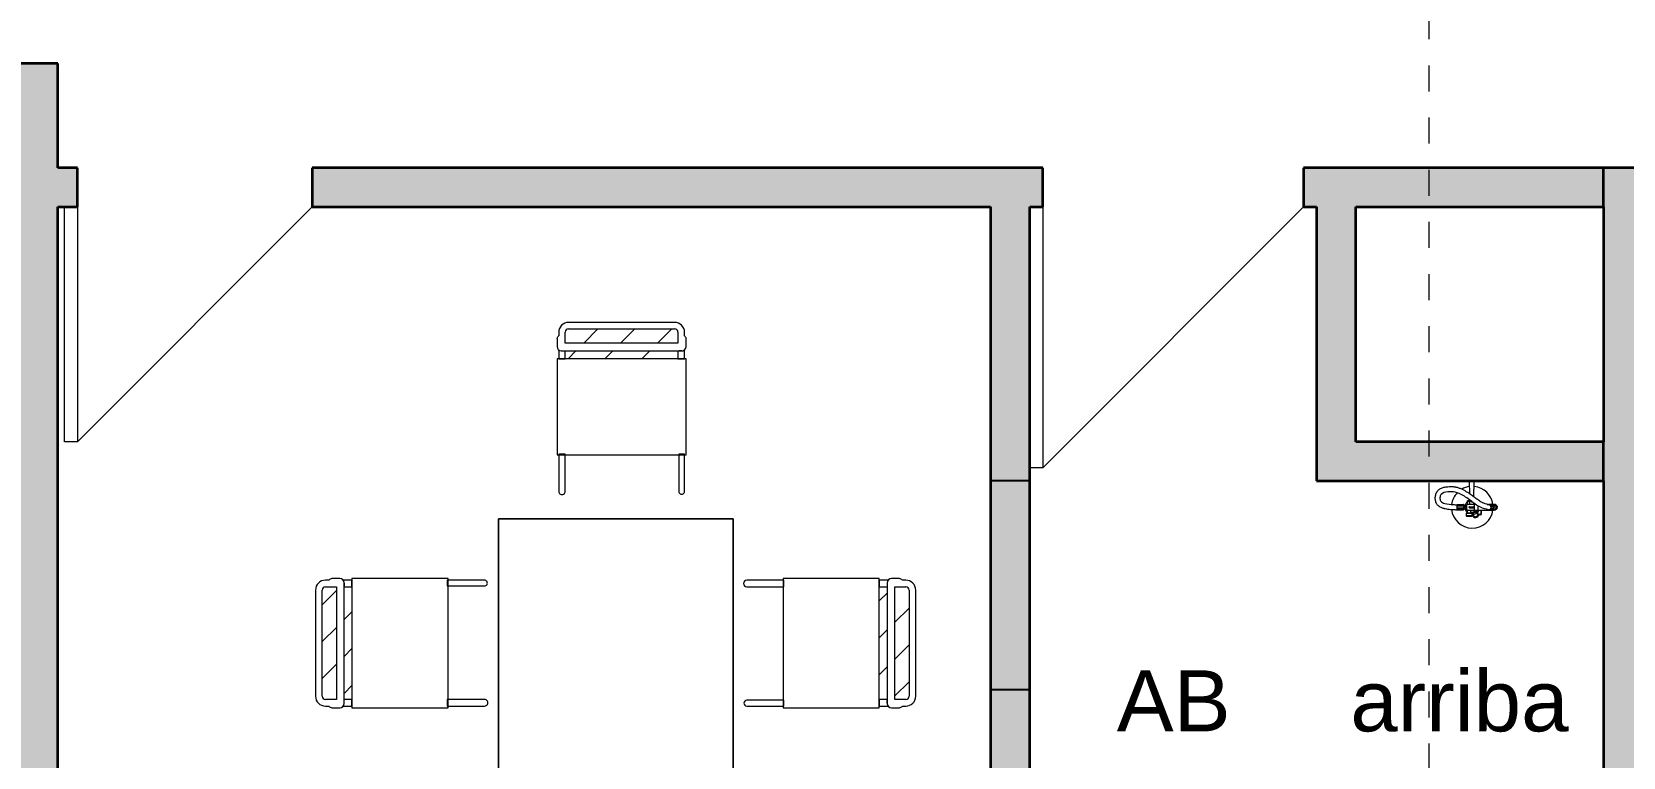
# Model space of a CAD drawing. Header units: metres. Extents: x 42 to 294, y -52 to 32.
# Drawn here: x 140.43 to 146.53, y 16.55 to 19.33 of the extents above; entities that cross this region are included whole.
import ezdxf

# ---------------------------------------------------------------- set-up
doc = ezdxf.new("R2010")
doc.units = ezdxf.units.M
doc.header["$LTSCALE"] = 0.15
doc.linetypes.add('Trazo punto', pattern=[0.015875, 0.00635, -0.004763, 0, -0.004763])
for name, color, linetype, lineweight in [('A-----SYP', 6, 'Continuous', 50), ('A-DETLGEM', 3, 'Continuous', 9), ('A-DOORSYM', 1, 'Continuous', 9), ('A-FLORPAM', 8, 'Continuous', 9), ('A-FLORSTM', 2, 'Continuous', 9), ('A-WALL', 2, 'Continuous', 30), ('I-DETLFUM', 2, 'Continuous', 9)]:
    doc.layers.add(name, color=color, linetype=linetype, lineweight=lineweight)
doc.layers.add('Hatch', color=8, linetype='Continuous')
doc.layers.add('MUROS', color=11, linetype='Continuous')
doc.styles.get("Standard").update_dxf_attribs({"font": 'arial.ttf', "height": 0.15})
pattern_1 = [(45, (138.45949, 14.04981), (-0.0707107, 0.0707107), [])]

# ---------------------------------------------------------------- blocks, each defined once
blk = doc.blocks.new('Puerta de 1 hoja - 90 x 210 cm-71-02 Primer piso')
at = {"layer": 'A-DOORSYM', "lineweight": 13}
for p, q in [((0.7169, 0.975), (-0.1831, 0.075)), ((0.7169, 0.975), (-0.1831, 0.075)), ((0.7169, 0.075), (0.7169, 0.975))]:
    blk.add_line(p, q, dxfattribs=at)
blk = doc.blocks.new('Puerta de 1 hoja - 100 x 210 cm-67-02 Primer piso')
at = {"layer": 'A-DOORSYM', "lineweight": 13}
for p, q in [((0.7669, 1.075), (-0.2331, 0.075)), ((0.7669, 1.075), (-0.2331, 0.075)), ((0.7669, 0.075), (0.7669, 1.075))]:
    blk.add_line(p, q, dxfattribs=at)
blk = doc.blocks.new('Table - Dining _1_ - 900 x 1800mm-78-02 Primer piso')
at = {"layer": 'I-DETLFUM'}
for p, q in [((0.9183, 0.5452), (-0.8817, 0.5452)), ((-0.8817, 0.5452), (-0.8817, -0.3548)), ((-0.8817, -0.3548), (-0.8817, 0.5452)), ((-0.8817, 0.5452), (0.9183, 0.5452)), ((0.9183, -0.3548), (0.9183, 0.5452)), ((0.9183, 0.5452), (0.9183, -0.3548)), ((-0.8817, -0.3548), (0.9183, -0.3548)), ((0.9183, -0.3548), (-0.8817, -0.3548))]:
    blk.add_line(p, q, dxfattribs=at)
blk = doc.blocks.new('Chair - Kinder - Chair - Kinder-105-02 Primer piso')
at = {"layer": 'I-DETLFUM'}
for p, q in [((-0.2516, 0.3459), (-0.2516, 0.2032)), ((-0.2295, 0.2032), (-0.2295, 0.3459)), ((0.2056, 0.3459), (0.2056, 0.2032)), ((0.231, 0.2032), (0.231, 0.3459)), ((0.2374, 0.2062), (-0.2579, 0.2062)), ((-0.2579, 0.2062), (-0.2579, -0.1621)), ((-0.2516, 0.2032), (-0.2295, 0.2032)), ((0.2056, 0.2032), (0.231, 0.2032)), ((0.2374, -0.1621), (0.2374, 0.2062)), ((-0.2579, -0.1621), (0.2374, -0.1621)), ((-0.2262, -0.1621), (-0.2516, -0.1621)), ((-0.2516, -0.1621), (-0.2516, -0.196)), ((-0.2262, -0.1922), (-0.2262, -0.1621)), ((0.231, -0.1621), (0.2056, -0.1621)), ((0.2056, -0.1621), (0.2056, -0.1922)), ((0.231, -0.196), (0.231, -0.1621)), ((-0.2579, -0.2093), (-0.2579, -0.2391)), ((0.2209, -0.1922), (-0.2414, -0.1922)), ((-0.2407, -0.1921), (-0.2306, -0.1922)), ((-0.2262, -0.222), (0.2056, -0.222)), ((-0.2262, -0.2637), (-0.2262, -0.222)), ((0.2056, -0.222), (0.2056, -0.2637)), ((0.2374, -0.2391), (0.2374, -0.2093)), ((-0.2516, -0.2504), (-0.2516, -0.2637)), ((0.1929, -0.2764), (-0.2135, -0.2764)), ((-0.2135, -0.3018), (0.1929, -0.3018)), ((0.231, -0.2637), (0.231, -0.2504))]:
    blk.add_line(p, q, dxfattribs=at)
for centre, radius, start, end in [((-0.2405, 0.3459), 0.0111, 360, 180), ((0.2183, 0.3459), 0.0127, 360, 180), ((-0.2408, -0.2093), 0.0171, 92.12676, 180), ((-0.239, -0.2359), 0.0192, 189.54628, 229.07642), ((-0.2408, -0.2093), 0.0171, 89.54652, 128.9719), ((0.2203, -0.2093), 0.0171, 360, 87.87324), ((0.2203, -0.2093), 0.0171, 51.0281, 87.87324), ((0.2185, -0.2359), 0.0192, 310.92358, 350.45372), ((-0.2135, -0.2637), 0.0381, 180, 270), ((-0.2135, -0.2637), 0.0127, 180, 270), ((0.1929, -0.2637), 0.0381, 270, 360), ((0.1929, -0.2637), 0.0127, 270, 360)]:
    blk.add_arc(centre, radius, start, end, dxfattribs=at)
blk = doc.blocks.new('Chair - Kinder - Chair - Kinder-111-02 Primer piso')
at = {"layer": 'I-DETLFUM'}
for p, q in [((-0.2516, 0.3459), (-0.2516, 0.2032)), ((-0.2295, 0.2032), (-0.2295, 0.3459)), ((0.2056, 0.3459), (0.2056, 0.2032)), ((0.231, 0.2032), (0.231, 0.3459)), ((0.2374, 0.2062), (-0.2579, 0.2062)), ((-0.2579, 0.2062), (-0.2579, -0.1621)), ((-0.2516, 0.2032), (-0.2295, 0.2032)), ((0.2056, 0.2032), (0.231, 0.2032)), ((0.2374, -0.1621), (0.2374, 0.2062)), ((-0.2579, -0.1621), (0.2374, -0.1621)), ((-0.2262, -0.1621), (-0.2516, -0.1621)), ((-0.2516, -0.1621), (-0.2516, -0.196)), ((-0.2262, -0.1922), (-0.2262, -0.1621)), ((0.231, -0.1621), (0.2056, -0.1621)), ((0.2056, -0.1621), (0.2056, -0.1922)), ((0.231, -0.196), (0.231, -0.1621)), ((-0.2579, -0.2093), (-0.2579, -0.2391)), ((0.2209, -0.1922), (-0.2414, -0.1922)), ((-0.2407, -0.1921), (-0.2306, -0.1922)), ((-0.2262, -0.222), (0.2056, -0.222)), ((-0.2262, -0.2637), (-0.2262, -0.222)), ((0.2056, -0.222), (0.2056, -0.2637)), ((0.2374, -0.2391), (0.2374, -0.2093)), ((-0.2516, -0.2504), (-0.2516, -0.2637)), ((0.1929, -0.2764), (-0.2135, -0.2764)), ((-0.2135, -0.3018), (0.1929, -0.3018)), ((0.231, -0.2637), (0.231, -0.2504))]:
    blk.add_line(p, q, dxfattribs=at)
for centre, radius, start, end in [((-0.2405, 0.3459), 0.0111, 360, 180), ((0.2183, 0.3459), 0.0127, 360, 180), ((-0.2408, -0.2093), 0.0171, 92.12676, 180), ((-0.239, -0.2359), 0.0192, 189.54628, 229.07642), ((-0.2408, -0.2093), 0.0171, 89.54652, 128.9719), ((0.2203, -0.2093), 0.0171, 360, 87.87324), ((0.2203, -0.2093), 0.0171, 51.0281, 87.87324), ((0.2185, -0.2359), 0.0192, 310.92358, 350.45372), ((-0.2135, -0.2637), 0.0381, 180, 270), ((-0.2135, -0.2637), 0.0127, 180, 270), ((0.1929, -0.2637), 0.0381, 270, 360), ((0.1929, -0.2637), 0.0127, 270, 360)]:
    blk.add_arc(centre, radius, start, end, dxfattribs=at)
blk = doc.blocks.new('Extintor Planta - Extintor Planta-127-02 Primer piso')
at = {"layer": 'A-DETLGEM'}
for p, q in [((-0.0325, 0), (0.0325, 0)), ((-0.0325, -0.0025), (-0.0325, 0)), ((0.0325, 0), (0.0325, -0.0025)), ((-0.011, -0.0025), (-0.0325, -0.0025)), ((-0.008, -0.0504), (-0.009, -0.0045)), ((0.0078, -0.0617), (0.009, -0.0045)), ((0.0325, -0.0025), (0.011, -0.0025)), ((-0.0563, -0.0905), (-0.0333, -0.0905)), ((-0.0563, -0.1125), (-0.0563, -0.0905)), ((-0.0316, -0.0915), (-0.0563, -0.0915)), ((-0.0316, -0.1115), (-0.0563, -0.1115)), ((-0.0333, -0.1125), (-0.0563, -0.1125)), ((-0.0326, -0.0945), (-0.055, -0.0945)), ((-0.0326, -0.097), (-0.055, -0.097)), ((-0.0326, -0.106), (-0.055, -0.106)), ((-0.0326, -0.1085), (-0.055, -0.1085)), ((-0.0328, -0.0975), (-0.0548, -0.0975)), ((-0.0328, -0.1055), (-0.0548, -0.1055)), ((-0.0313, -0.1105), (-0.0313, -0.0925)), ((-0.0238, -0.0937), (-0.0308, -0.0937)), ((-0.0308, -0.0937), (-0.0308, -0.1093)), ((-0.0308, -0.1093), (-0.0308, -0.0937)), ((-0.0238, -0.1093), (-0.0308, -0.1093)), ((-0.0245, -0.1015), (-0.0301, -0.1015)), ((-0.0238, -0.093), (-0.0194, -0.093)), ((-0.0238, -0.11), (-0.0238, -0.093)), ((-0.0238, -0.0937), (-0.0238, -0.1093)), ((-0.0238, -0.1093), (-0.0238, -0.0937)), ((-0.0238, -0.0937), (-0.0238, -0.1093)), ((-0.0238, -0.1093), (-0.0238, -0.0937)), ((-0.0194, -0.11), (-0.0238, -0.11)), ((-0.0194, -0.1105), (-0.0194, -0.0925)), ((-0.0174, -0.0776), (-0.0165, -0.0771)), ((-0.0174, -0.0792), (-0.0174, -0.0776)), ((-0.0165, -0.0798), (-0.0174, -0.0792)), ((-0.0174, -0.0798), (-0.0075, -0.0798)), ((-0.0174, -0.0905), (-0.0174, -0.0798)), ((0.0148, -0.0905), (-0.0174, -0.0905)), ((-0.0174, -0.1125), (0.0851, -0.1125)), ((-0.0174, -0.1238), (-0.0174, -0.1125)), ((-0.0075, -0.0771), (-0.0165, -0.0771)), ((-0.0165, -0.0771), (-0.0075, -0.0771)), ((-0.0075, -0.0798), (-0.0165, -0.0798)), ((-0.0139, -0.0792), (-0.0139, -0.0776)), ((-0.0139, -0.0776), (-0.0139, -0.0792)), ((-0.0094, -0.0995), (0.0056, -0.0995)), ((-0.0094, -0.1005), (0.0056, -0.1)), ((-0.0094, -0.1025), (0.0056, -0.103)), ((-0.0094, -0.1035), (0.0056, -0.1035)), ((-0.0075, -0.0905), (-0.0075, -0.0741)), ((-0.0034, -0.1238), (-0.0034, -0.1125)), ((0.0075, -0.0905), (0.0075, -0.0852)), ((0.0098, -0.1105), (0.0098, -0.0925)), ((0.0108, -0.1125), (0.0108, -0.116)), ((0.0142, -0.1125), (0.0142, -0.1171)), ((0.0242, -0.1105), (0.0242, -0.0965)), ((0.0337, -0.1128), (0.0337, -0.1125)), ((0.0592, -0.0905), (0.0851, -0.0905)), ((0.0669, -0.091), (0.0772, -0.091)), ((0.0669, -0.112), (0.0772, -0.112)), ((0.0779, -0.0914), (0.0676, -0.0914)), ((0.0779, -0.1116), (0.0676, -0.1116)), ((0.0678, -0.0922), (0.0781, -0.0923)), ((0.0678, -0.1108), (0.0781, -0.1107)), ((0.0828, -0.095), (0.0726, -0.095)), ((0.0828, -0.108), (0.0726, -0.108)), ((0.0734, -0.0954), (0.0836, -0.0954)), ((0.0734, -0.1076), (0.0836, -0.1076)), ((0.0739, -0.0983), (0.0842, -0.0983)), ((0.0739, -0.1047), (0.0842, -0.1047)), ((0.0743, -0.0971), (0.0846, -0.0971)), ((0.0743, -0.1059), (0.0846, -0.1059)), ((-0.0209, -0.1238), (-0.0224, -0.1253)), ((0.0016, -0.1253), (-0.0224, -0.1253)), ((-0.0224, -0.1253), (-0.0224, -0.1343)), ((-0.0224, -0.1343), (-0.0209, -0.1358)), ((0.0016, -0.1343), (-0.0224, -0.1343)), ((0.0001, -0.1238), (-0.0209, -0.1238)), ((-0.0209, -0.1358), (0.0001, -0.1358)), ((0.0016, -0.1253), (0.0001, -0.1238)), ((0.0001, -0.1358), (0.0016, -0.1343)), ((0.0016, -0.1343), (0.0016, -0.1253)), ((0.0216, -0.1287), (0.0273, -0.1287)), ((0.0216, -0.1297), (0.0273, -0.1297))]:
    blk.add_line(p, q, dxfattribs=at)
blk.add_circle((0.0139, -0.129), 0.0086, dxfattribs=at)
for centre, radius, start, end in [((0.0016, -0.1015), 0.08, 135.91437, 172.29826), ((0.0016, -0.1015), 0.08, 97.61081, 120.16496), ((-0.011, -0.0045), 0.002, 0, 90), ((0.011, -0.0045), 0.002, 90, 180), ((0.0016, -0.1015), 0.08, 7.90321, 84.6893), ((0.0016, -0.1015), 0.08, 185.95335, 352.09679), ((-0.055, -0.0958), 0.00125, 87.75339, 272.24661), ((-0.0548, -0.096), 0.0015, 180, 270), ((-0.0548, -0.107), 0.0015, 90, 180), ((-0.055, -0.1073), 0.00125, 87.75339, 272.24661), ((-0.0333, -0.0925), 0.002, 0, 90), ((-0.0333, -0.1105), 0.002, 270, 0), ((-0.0328, -0.096), 0.0015, 270, 2.30822), ((-0.0328, -0.107), 0.0015, 0, 90), ((-0.0325, -0.0958), 0.00125, 267.75339, 92.24661), ((-0.0325, -0.1073), 0.00125, 267.75339, 92.24661), ((-0.0195, -0.0976), 0.0113, 159.74219, 200.25781), ((-0.0195, -0.1054), 0.0113, 159.74219, 200.25781), ((0.0016, -0.1015), 0.028, 132.79494, 163.81763), ((0.0016, -0.1015), 0.028, 196.18237, 227.20506), ((-0.035, -0.0976), 0.0113, 339.74219, 20.25781), ((-0.035, -0.1054), 0.0113, 339.74219, 20.25781), ((-0.0174, -0.0925), 0.002, 90, 180), ((-0.0174, -0.1105), 0.002, 180, 270), ((-0.0157, -0.0802), 0.0031, 55.61575, 124.38425), ((-0.0157, -0.0767), 0.0031, 235.61575, 304.38425), ((-0.0104, -0.0886), 0.0116, 75.47752, 107.58795), ((-0.0104, -0.0682), 0.0116, 252.41205, 284.52248), ((0.0016, -0.1015), 0.028, 108.97913, 119.09236), ((-0.0094, -0.1015), 0.002, 90, 270), ((-0.0094, -0.1015), 0.001, 90, 270), ((0, -0.0755), 0.005, 185.0996, 281.54574), ((0, -0.0755), 0.004, 199.64687, 266.97711), ((0.0016, -0.1015), 0.019, 254.74248, 283.42704), ((0.0016, -0.1015), 0.02, 255.52249, 279.10302), ((0.0139, -0.129), 0.012, 111.60433, 356.64344), ((0.0056, -0.1015), 0.002, 270, 90), ((0.0056, -0.1015), 0.0015, 270, 90), ((0.0088, -0.116), 0.002, 291.60433, 0), ((0.0139, -0.129), 0.012, 1.42063, 102.95651), ((0.0016, -0.1015), 0.019, 311.38399, 324.62346), ((0.0016, -0.1015), 0.02, 308.90619, 326.63299), ((0.0016, -0.1015), 0.028, 317.56832, 336.83856), ((0.0648, -0.1015), 0.0097, 240.30005, 93.69668), ((0.0651, -0.092), 0.001, 95.19641, 167.3578), ((0.0651, -0.111), 0.001, 192.6422, 264.80359), ((0.0643, -0.1015), 0.0095, 270, 85.82208), ((0.066, -0.1015), 0.0105, 84.80359, 95.19641), ((0.066, -0.1015), 0.0105, 264.80359, 275.19641), ((0.0668, -0.092), 0.001, 348.76126, 84.80359), ((0.0668, -0.111), 0.001, 275.19641, 11.23874), ((0.0725, -0.096), 0.001, 35.19641, 116.59998), ((0.0725, -0.107), 0.001, 243.40002, 324.80359), ((0.0648, -0.1015), 0.0105, 24.80359, 35.19641), ((0.0648, -0.1015), 0.0105, 324.80359, 335.19641), ((0.0734, -0.0975), 0.001, 303.40002, 24.80359), ((0.0734, -0.1055), 0.001, 335.19641, 56.59998), ((0.0771, -0.092), 0.001, 348.76126, 84.80359), ((0.0771, -0.111), 0.001, 275.19641, 11.23874), ((0.075, -0.1015), 0.0097, 41.87775, 71.72902), ((0.075, -0.1015), 0.0097, 288.27098, 318.12225), ((0.079, -0.1015), 0.008, 283.18213, 76.81787), ((0.0817, -0.1015), 0.011, 270, 90), ((0.0828, -0.096), 0.001, 35.19641, 91.71701), ((0.0828, -0.107), 0.001, 268.28299, 324.80359), ((0.075, -0.1015), 0.0105, 24.80359, 35.19641), ((0.075, -0.1015), 0.0105, 324.80359, 335.19641), ((0.0837, -0.0975), 0.001, 303.40002, 24.80359), ((0.075, -0.1015), 0.0097, 360, 18.95301), ((0.075, -0.1015), 0.0097, 341.04699, 0), ((0.0837, -0.1055), 0.001, 335.19641, 56.59998), ((0.079, -0.1015), 0.007, 323.92595, 36.07405), ((0.0851, -0.1015), 0.011, 270, 90), ((0.0915, -0.1015), 0.007, 289.66397, 70.33603), ((0.0016, -0.1015), 0.028, 270, 270.66605), ((0.0016, -0.1015), 0.028, 277.64174, 310.59263), ((0.0216, -0.1292), 0.0005, 90, 270)]:
    blk.add_arc(centre, radius, start, end, dxfattribs=at)
blk.add_ellipse((0.0116, -0.119), major_axis=(-0.00015, 0.00169), ratio=0.811951, dxfattribs=at)
for points, knots in [([(0.0686, -0.0926), (0.0645, -0.0916), (0.0605, -0.0906), (0.0531, -0.0886), (0.0496, -0.0875), (0.045, -0.0858), (0.0437, -0.0853), (0.0419, -0.0845), (0.0413, -0.0843), (0.0402, -0.0837), (0.0397, -0.0835), (0.038, -0.0826), (0.0368, -0.082), (0.0334, -0.0801), (0.0311, -0.0787), (0.0263, -0.0755), (0.0239, -0.0739), (0.0195, -0.0706), (0.0174, -0.0691), (0.0109, -0.0643), (0.0065, -0.0609), (-0.0026, -0.0543), (-0.0073, -0.051), (-0.0145, -0.0462), (-0.0168, -0.0446), (-0.0208, -0.0422), (-0.0223, -0.0412), (-0.027, -0.0385), (-0.0302, -0.0367), (-0.037, -0.0332), (-0.0405, -0.0316), (-0.0478, -0.0286), (-0.0516, -0.0273), (-0.0568, -0.0259), (-0.0579, -0.0256), (-0.0601, -0.0252), (-0.061, -0.025), (-0.0629, -0.0246), (-0.0638, -0.0245), (-0.0666, -0.0241), (-0.0684, -0.0238), (-0.074, -0.0234), (-0.0777, -0.0233), (-0.085, -0.0234), (-0.0886, -0.0236), (-0.0928, -0.024), (-0.0934, -0.0241), (-0.0946, -0.0242), (-0.0952, -0.0242), (-0.0964, -0.0244), (-0.097, -0.0244), (-0.0988, -0.0246), (-0.1001, -0.0248), (-0.1036, -0.0253), (-0.1058, -0.0257), (-0.1105, -0.0268), (-0.1129, -0.0275), (-0.1173, -0.0291), (-0.1192, -0.0299), (-0.123, -0.032), (-0.1249, -0.0332), (-0.1282, -0.0358), (-0.1297, -0.0371), (-0.1316, -0.0391), (-0.132, -0.0396), (-0.1329, -0.0406), (-0.1332, -0.0411), (-0.134, -0.0421), (-0.1343, -0.0426), (-0.1353, -0.044), (-0.1359, -0.045), (-0.1375, -0.0481), (-0.1384, -0.0502), (-0.1398, -0.0544), (-0.1404, -0.0566), (-0.1409, -0.0599), (-0.1411, -0.0611), (-0.1413, -0.0633), (-0.1414, -0.0643), (-0.1415, -0.0664), (-0.1415, -0.0674), (-0.1413, -0.0706), (-0.1411, -0.0727), (-0.1403, -0.0769), (-0.1397, -0.0791), (-0.1384, -0.0825), (-0.1379, -0.0836), (-0.1368, -0.0857), (-0.1363, -0.0867), (-0.1347, -0.0892), (-0.1336, -0.0905), (-0.1315, -0.0929), (-0.1303, -0.094), (-0.128, -0.096), (-0.1269, -0.0969), (-0.1246, -0.0985), (-0.1234, -0.0992), (-0.1204, -0.1008), (-0.1185, -0.1017), (-0.1149, -0.1032), (-0.1131, -0.1038), (-0.1107, -0.1046), (-0.1099, -0.1048), (-0.1083, -0.1053), (-0.1076, -0.1055), (-0.1053, -0.1061), (-0.1038, -0.1064), (-0.0993, -0.1074), (-0.0964, -0.1079), (-0.0895, -0.1089), (-0.0856, -0.1093), (-0.0802, -0.1097), (-0.0784, -0.1098), (-0.0756, -0.1099), (-0.0745, -0.11), (-0.0725, -0.1101), (-0.0716, -0.1102), (-0.0699, -0.1103), (-0.069, -0.1103), (-0.0664, -0.1105), (-0.0646, -0.1106), (-0.061, -0.1108), (-0.0592, -0.1109), (-0.0563, -0.111)], [0, 0, 0, 0, 12.628374, 12.628374, 25.256748, 25.256748, 30.408273, 30.408273, 32.810476, 32.810476, 35.212678, 35.212678, 40.017083, 40.017083, 49.625893, 49.625893, 59.234703, 59.234703, 67.105643, 67.105643, 83.617408, 83.617408, 100.129174, 100.129174, 107.953215, 107.953215, 112.869617, 112.869617, 122.70242, 122.70242, 132.535223, 132.535223, 142.368026, 142.368026, 145.233451, 145.233451, 147.484006, 147.484006, 149.734561, 149.734561, 154.23567, 154.23567, 163.457339, 163.457339, 172.679009, 172.679009, 174.337146, 174.337146, 175.835512, 175.835512, 177.333879, 177.333879, 180.330613, 180.330613, 185.280729, 185.280729, 190.230844, 190.230844, 193.903437, 193.903437, 197.576029, 197.576029, 200.533896, 200.533896, 201.565321, 201.565321, 202.424703, 202.424703, 203.284085, 203.284085, 205.002849, 205.002849, 208.63314, 208.63314, 212.263432, 212.263432, 214.290056, 214.290056, 216.058802, 216.058802, 217.827548, 217.827548, 221.217195, 221.217195, 224.606841, 224.606841, 226.313124, 226.313124, 227.846636, 227.846636, 230.109339, 230.109339, 232.372042, 232.372042, 234.634746, 234.634746, 236.897449, 236.897449, 240.706675, 240.706675, 244.515901, 244.515901, 246.372383, 246.372383, 248.228864, 248.228864, 251.941827, 251.941827, 259.367753, 259.367753, 269.878861, 269.878861, 274.886822, 274.886822, 278.207164, 278.207164, 280.860914, 280.860914, 283.514665, 283.514665, 288.822165, 288.822165, 294.320287, 294.320287, 294.320287, 294.320287]), ([(0.0643, -0.111), (0.0536, -0.1084), (0.0317, -0.103), (0.0008, -0.0804), (-0.0289, -0.0577), (-0.0624, -0.0415), (-0.0913, -0.0421), (-0.1178, -0.0463), (-0.1236, -0.0646), (-0.121, -0.0805), (-0.0988, -0.0897), (-0.0773, -0.0908), (-0.0613, -0.0917), (-0.0563, -0.092)], [0, 0, 0, 0, 32.609078, 67.073318, 113.150037, 146.136726, 174.512032, 201.860882, 215.093168, 227.864963, 246.335501, 279.385254, 294.320287, 294.320287, 294.320287, 294.320287]), ([(0.0273, -0.1297), (0.0273, -0.1297), (0.0273, -0.1297), (0.0273, -0.1297), (0.0273, -0.1297), (0.0315, -0.13), (0.0323, -0.1299), (0.0337, -0.1296), (0.0343, -0.1294), (0.0352, -0.1288), (0.0355, -0.1286), (0.036, -0.1281), (0.0362, -0.1278), (0.0366, -0.1271), (0.0368, -0.1268), (0.0372, -0.1255), (0.0374, -0.1245), (0.0375, -0.1229), (0.0375, -0.1223), (0.0374, -0.1204), (0.0372, -0.1192), (0.0366, -0.1161), (0.0359, -0.1143), (0.0353, -0.1125)], [0, 0, 0, 0, 0.96333, 0.96333, 2.889989, 2.889989, 5.040517, 5.040517, 6.840096, 6.840096, 7.911251, 7.911251, 8.945252, 8.945252, 9.979252, 9.979252, 12.571439, 12.571439, 14.219955, 14.219955, 17.617879, 17.617879, 23.39155, 23.39155, 23.39155, 23.39155]), ([(0.0273, -0.1287), (0.0273, -0.1287), (0.0273, -0.1287), (0.0292, -0.1285), (0.0299, -0.1285), (0.0314, -0.1284), (0.0321, -0.1283), (0.0332, -0.1281), (0.0336, -0.1279), (0.0343, -0.1275), (0.0345, -0.1273), (0.0348, -0.1269), (0.035, -0.1267), (0.0353, -0.1261), (0.0354, -0.1258), (0.0358, -0.1246), (0.0359, -0.1236), (0.0359, -0.1221), (0.0359, -0.1216), (0.0358, -0.1207), (0.0358, -0.1202), (0.0356, -0.1189), (0.0354, -0.118), (0.0347, -0.1157), (0.0342, -0.1142), (0.0337, -0.1128)], [0, 0, 0, 0, 0.961919, 0.961919, 2.885757, 2.885757, 5.037517, 5.037517, 6.837759, 6.837759, 8.074039, 8.074039, 9.310319, 9.310319, 10.5466, 10.5466, 13.362107, 13.362107, 14.759443, 14.759443, 16.156779, 16.156779, 18.95145, 18.95145, 23.688403, 23.688403, 23.688403, 23.688403])]:
    blk.add_open_spline(points, degree=3, knots=knots, dxfattribs=at)

msp = doc.modelspace()

# ---------------------------------------------------------------- hatches: boundary and pattern name
at = {"layer": 'A-FLORPAM'}
h = msp.add_hatch(dxfattribs=at)
h.set_pattern_fill('FP1_4', color=256, style=0, pattern_type=2)
h.set_pattern_definition(pattern_1)
edge = h.paths.add_edge_path(flags=0)
edge.add_line((142.4789, 18.1399), (142.9107, 18.1399))
edge.add_line((142.9107, 18.1399), (142.9107, 18.1816))
edge.add_arc((142.898, 18.1816), 0.0127, 0, 90)
edge.add_line((142.898, 18.1943), (142.4916, 18.1943))
edge.add_arc((142.4916, 18.1816), 0.0127, 90, 180)
edge.add_line((142.4789, 18.1816), (142.4789, 18.1399))
h = msp.add_hatch(dxfattribs=at)
h.set_pattern_fill('FP1_4', color=256, style=0, pattern_type=2)
h.set_pattern_definition(pattern_1)
h.paths.add_polyline_path([(142.9107, 18.08), (142.9107, 18.1101), (142.4789, 18.1101), (142.4789, 18.08)], flags=0)
h = msp.add_hatch(dxfattribs=at)
h.set_pattern_fill('FP1_4', color=256, style=0, pattern_type=2)
h.set_pattern_definition(pattern_1)
edge = h.paths.add_edge_path(flags=0)
edge.add_line((141.6014, 16.7738), (141.6014, 17.2056))
edge.add_line((141.6014, 17.2056), (141.5596, 17.2056))
edge.add_arc((141.5596, 17.1929), 0.0127, 90, 180)
edge.add_line((141.5469, 17.1929), (141.5469, 16.7865))
edge.add_arc((141.5596, 16.7865), 0.0127, 180, 270)
edge.add_line((141.5596, 16.7738), (141.6014, 16.7738))
h = msp.add_hatch(dxfattribs=at)
h.set_pattern_fill('FP1_4', color=256, style=0, pattern_type=2)
h.set_pattern_definition(pattern_1)
h.paths.add_polyline_path([(141.6612, 17.2056), (141.6312, 17.2056), (141.6312, 16.7738), (141.6612, 16.7738)], flags=0)
h = msp.add_hatch(dxfattribs=at)
h.set_pattern_fill('FP1_4', color=256, style=0, pattern_type=2)
h.set_pattern_definition(pattern_1)
h.paths.add_polyline_path([(143.6825, 16.7738), (143.7126, 16.7738), (143.7126, 17.2056), (143.6825, 17.2056)], flags=0)
h = msp.add_hatch(dxfattribs=at)
h.set_pattern_fill('FP1_4', color=256, style=0, pattern_type=2)
h.set_pattern_definition(pattern_1)
edge = h.paths.add_edge_path(flags=0)
edge.add_line((143.7424, 17.2056), (143.7424, 16.7738))
edge.add_line((143.7424, 16.7738), (143.7841, 16.7738))
edge.add_arc((143.7841, 16.7865), 0.0127, 270, 360)
edge.add_line((143.7968, 16.7865), (143.7968, 17.1929))
edge.add_arc((143.7841, 17.1929), 0.0127, 360, 450)
edge.add_line((143.7841, 17.2056), (143.7424, 17.2056))
at = {"layer": 'Hatch'}
msp.add_hatch(color=256, dxfattribs=at).paths.add_polyline_path([(149.9091, 17.1621), (149.9091, 18.6621), (149.9091, 18.8121), (149.7591, 18.8121), (149.7591, 18.6621), (149.7591, 17.1621), (148.2591, 17.1621), (148.2591, 18.6621), (148.2591, 18.8121), (148.1091, 18.8121), (148.1091, 18.6621), (148.1091, 17.1621), (146.6091, 17.1621), (146.6091, 18.6621), (146.6091, 18.8121), (146.4591, 18.8121), (146.4591, 18.6621), (146.4591, 17.7621), (146.4591, 17.6121), (146.4591, 13.8121), (146.4591, 13.5121), (146.6091, 13.5121), (146.6091, 13.8121), (146.6091, 17.0121), (149.9091, 17.0121)])
at = {"layer": 'Hatch', "ltscale": 0.2}
msp.add_hatch(color=256, dxfattribs=at).paths.add_polyline_path([(144.2591, 17.6121), (144.1091, 17.6121), (144.1091, 16.8121), (144.2591, 16.8121)])
at = {"layer": 'MUROS'}
h = msp.add_hatch(color=256, dxfattribs=at)
h.paths.add_polyline_path([(140.5341, 18.6621), (140.6091, 18.6621), (140.6091, 18.8121), (140.5341, 18.8121), (140.5341, 19.2121), (140.3841, 19.2121), (140.3841, 15.8871), (138.3841, 15.8871), (138.3841, 16.4871), (138.2341, 16.4871), (138.2341, 15.8871), (138.1341, 15.8871), (138.1341, 15.7371), (140.3841, 15.7371), (140.3841, 15.6371), (140.5341, 15.6371)])
h.paths.add_polyline_path([(144.3091, 18.8121), (141.5091, 18.8121), (141.5091, 18.6621), (144.1091, 18.6621), (144.1091, 17.6121), (144.2591, 17.6121), (144.2591, 18.6621), (144.3091, 18.6621)])
h.paths.add_polyline_path([(139.5841, 14.7371), (138.8341, 14.7371), (138.8341, 14.5871), (139.5841, 14.5871)], flags=17)
h.paths.add_polyline_path([(141.7841, 8.7121), (140.5341, 8.7121), (140.5341, 8.8221), (140.3841, 8.8221), (140.3841, 7.9121), (140.2591, 7.9121), (140.2591, 7.6121), (140.6841, 7.6121), (140.6841, 8.4121), (141.7841, 8.4121)])
h.paths.add_polyline_path([(140.5341, 14.8371), (140.3841, 14.8371), (140.3841, 14.7371), (140.2841, 14.7371), (140.2841, 14.5871), (140.3341, 14.5871), (140.3841, 14.5871), (140.3841, 13.0871), (138.1841, 13.0871), (138.1841, 14.4371), (138.0341, 14.4371), (138.0341, 13.0871), (137.2841, 13.0871), (137.2841, 12.9371), (137.3841, 12.9371), (137.3841, 12.3371), (137.5341, 12.3371), (137.5341, 12.9371), (140.3841, 12.9371), (140.3841, 8.8221), (140.5341, 8.8221), (140.5341, 10.3396), (140.5341, 11.4445)])
h = msp.add_hatch(color=256, dxfattribs=at)
h.paths.add_polyline_path([(144.2591, 16.8121), (144.1091, 16.8121), (144.1091, 14.6627), (144.2591, 14.6627)])
h.paths.add_polyline_path([(145.5091, 18.6621), (145.7908, 18.6621), (145.7908, 18.8121), (145.3091, 18.8121), (145.3091, 18.6621), (145.3591, 18.6621), (145.3591, 17.6121), (145.7908, 17.6121), (145.7908, 17.7621), (145.5091, 17.7621)])
h.paths.add_polyline_path([(146.4591, 17.7621), (145.7908, 17.7621), (145.7908, 17.6121), (146.4591, 17.6121)])
h.paths.add_polyline_path([(146.4591, 18.8121), (145.7908, 18.8121), (145.7908, 18.6621), (146.4591, 18.6621)])
h.paths.add_polyline_path([(146.8441, 18.8121), (146.6091, 18.8121), (146.6091, 18.6621), (146.8441, 18.6621)])
h.paths.add_polyline_path([(148.1091, 18.8121), (147.8941, 18.8121), (147.8941, 18.6621), (148.1091, 18.6621)])
h.paths.add_polyline_path([(149.7591, 18.8121), (149.5441, 18.8121), (149.5441, 18.6621), (149.7591, 18.6621)])
h.paths.add_polyline_path([(148.4941, 18.8121), (148.2591, 18.8121), (148.2591, 18.6621), (148.4941, 18.6621)])
h.paths.add_polyline_path([(154.9591, 18.8121), (149.9091, 18.8121), (149.9091, 18.6621), (150.5591, 18.6621), (150.5591, 17.1621), (149.9091, 17.1621), (149.9091, 17.0121), (151.3091, 17.0121), (151.3091, 17.1621), (150.6591, 17.1621), (150.6591, 17.8621), (151.3091, 17.8621), (151.3091, 17.6121), (151.4591, 17.6121), (151.4591, 18.6621), (154.9591, 18.6621)])
h.paths.add_polyline_path([(150.6591, 18.6621), (151.3091, 18.6621), (151.3091, 17.9621), (150.6591, 17.9621)], flags=16)
h.paths.add_polyline_path([(151.4591, 17.0121), (151.3091, 17.0121), (151.3091, 16.2621), (151.4591, 16.2621)])

# ---------------------------------------------------------------- linework, layer by layer
at = {"layer": 'A-DOORSYM'}
for p, q in [((140.5591, 17.7621), (140.5591, 18.6621)), ((140.5591, 18.6621), (140.6091, 18.6621)), ((144.2591, 17.6621), (144.2591, 18.6621)), ((144.2591, 18.6621), (144.3091, 18.6621)), ((140.6091, 17.7621), (140.5591, 17.7621)), ((144.3091, 17.6621), (144.2591, 17.6621))]:
    msp.add_line(p, q, dxfattribs=at)
at = {"layer": 'A-WALL', "lineweight": 35}
for p, q in [((140.5341, 19.2121), (140.3841, 19.2121)), ((140.5341, 18.8121), (140.5341, 19.2121)), ((140.6091, 18.8121), (140.5341, 18.8121)), ((140.6091, 18.6621), (140.6091, 18.8121)), ((144.3091, 18.8121), (141.5091, 18.8121)), ((141.5091, 18.8121), (141.5091, 18.6621)), ((144.3091, 18.6621), (144.3091, 18.8121)), ((146.8441, 18.8121), (145.3091, 18.8121)), ((145.3091, 18.8121), (145.3091, 18.6621)), ((146.4591, 18.6621), (146.4591, 18.8121)), ((140.5341, 15.6371), (140.5341, 18.6621)), ((140.5341, 18.6621), (140.6091, 18.6621)), ((141.5091, 18.6621), (144.1091, 18.6621)), ((144.1091, 18.6621), (144.1091, 13.6621)), ((144.2591, 13.8121), (144.2591, 18.6621)), ((144.2591, 18.6621), (144.3091, 18.6621)), ((145.3091, 18.6621), (145.3591, 18.6621)), ((145.3591, 18.6621), (145.3591, 17.6121)), ((145.5091, 18.6621), (146.4591, 18.6621)), ((145.5091, 17.7621), (145.5091, 18.6621)), ((146.4591, 18.6621), (146.4591, 17.7621)), ((146.4591, 17.7621), (145.5091, 17.7621)), ((146.4591, 17.6121), (146.4591, 17.7621)), ((145.3591, 17.6121), (146.4591, 17.6121)), ((146.4591, 17.6121), (146.4591, 13.8121))]:
    msp.add_line(p, q, dxfattribs=at)
at = {"layer": 'Hatch'}
for p, q in [((146.4591, 18.6621), (146.4591, 18.8121)), ((146.4591, 17.6121), (146.4591, 17.7621))]:
    msp.add_line(p, q, dxfattribs=at)
at = {"layer": 'Hatch', "ltscale": 0.2}
for p, q in [((144.2591, 17.6121), (144.1091, 17.6121)), ((144.1091, 17.6121), (144.1091, 16.8121)), ((144.2591, 16.8121), (144.2591, 17.6121)), ((144.1091, 16.8121), (144.2591, 16.8121))]:
    msp.add_line(p, q, dxfattribs=at)

# ---------------------------------------------------------------- block references
at = {"layer": 'A-DETLGEM'}
msp.add_blockref('Extintor Planta - Extintor Planta-127-02 Primer piso', (145.9541, 17.6121), dxfattribs=at)
at = {"layer": 'A-DOORSYM', "rotation": 180}
for name, p in [('Puerta de 1 hoja - 90 x 210 cm-71-02 Primer piso', (141.3259, 18.7371)), ('Puerta de 1 hoja - 100 x 210 cm-67-02 Primer piso', (145.0759, 18.7371))]:
    msp.add_blockref(name, p, dxfattribs=at)
at = {"layer": 'I-DETLFUM'}
for name, p, rotation in [('Chair - Kinder - Chair - Kinder-111-02 Primer piso', (142.6846, 17.9179), 180), ('Table - Dining _1_ - 900 x 1800mm-78-02 Primer piso', (142.7678, 16.5479), 89.99999999999763), ('Chair - Kinder - Chair - Kinder-105-02 Primer piso', (141.8234, 16.9794), 269.9999999999997), ('Chair - Kinder - Chair - Kinder-105-02 Primer piso', (143.5204, 17), 89.99999999999955)]:
    msp.add_blockref(name, p, dxfattribs=dict(at, rotation=rotation))

# ---------------------------------------------------------------- next in the draw order: texts
at = {"layer": 'A-FLORSTM', "char_height": 0.234204, "attachment_point": 1, "line_spacing_factor": 0.938532, "bg_fill": 3, "box_fill_scale": 1.25, "bg_fill_color": 0, "bg_fill_transparency": 0}
for s, insert, width in [('\\fArial|b0|i0|c0|p34|;AB', (144.5929, 16.8856), 0.518746), ('\\fArial|b0|i0|c0|p34|;arriba', (145.4883, 16.8856), 0.830235)]:
    msp.add_mtext(s, dxfattribs=dict(at, insert=insert, width=width))

# ---------------------------------------------------------------- next in the draw order: linework, layer by layer
at = {"layer": 'A-----SYP', "linetype": 'Trazo punto', "lineweight": 15}
msp.add_line((145.7908, 6.1048), (145.7908, 28.2859), dxfattribs=at)

doc.saveas('drawing.dxf')
